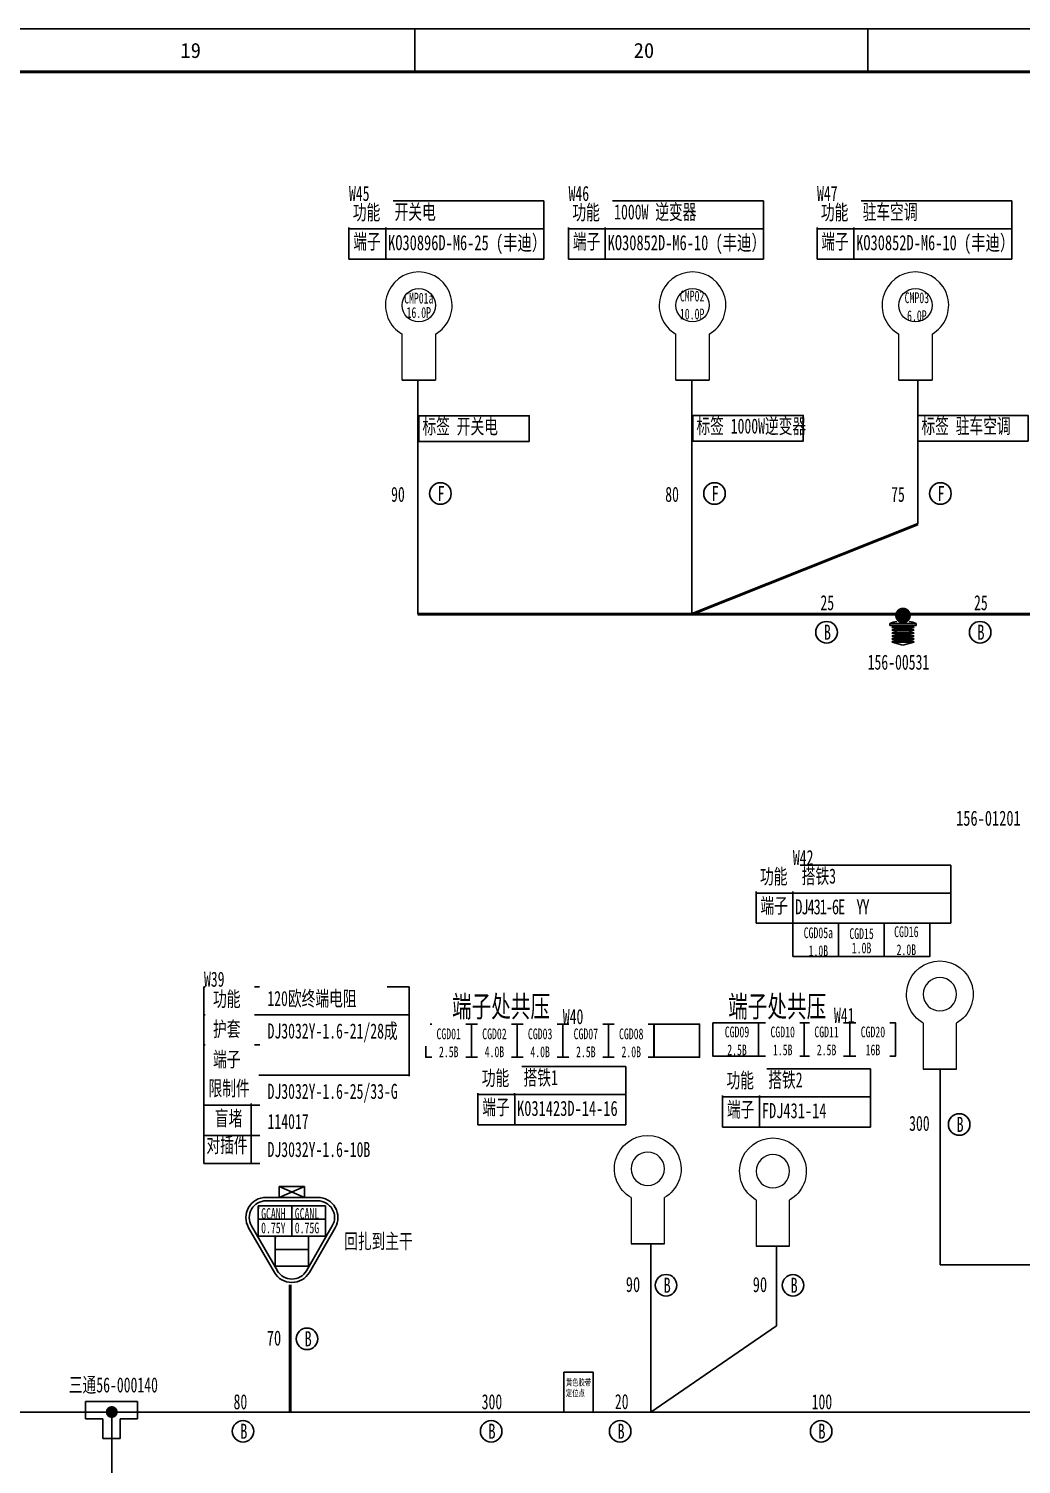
# Model space of a CAD drawing. Header units: millimetres. Extents: x 3853 to 7217, y 3585 to 4426.
# Drawn here: x 5760.7 to 5991, y 4092.9 to 4425.9 of the extents above; entities that cross this region are included whole.
import ezdxf

# ---------------------------------------------------------------- set-up
doc = ezdxf.new("R2010")
doc.units = ezdxf.units.MM
doc.linetypes.add('CENTER2', pattern=[28.575, 19.05, -3.175, 3.175, -3.175])
doc.layers.get('0').update_dxf_attribs({"lineweight": 25})
for name, color, linetype, lineweight in [('1轮廓实线层', 7, 'Continuous', 50), ('3中心线层', 4, 'CENTER2', 25), ('_0', 7, 'Continuous', 25), ('图框层', 7, 'Continuous', 25)]:
    doc.layers.add(name, color=color, linetype=linetype, lineweight=lineweight)
doc.layers.add('底盘线束', color=7, linetype='Continuous')
doc.styles.get("Standard").update_dxf_attribs({"font": ''})
doc.styles.add('仿宋体', font='', dxfattribs={"width": 0.7, "height": 3.5})
doc.styles.add('标准', font='', dxfattribs={"width": 0.667})
doc.styles.get('Standard').set_extended_font_data('SimSun')
doc.styles.get('仿宋体').set_extended_font_data('SimSun')
doc.styles.get('标准').set_extended_font_data('SimSun')

# ---------------------------------------------------------------- blocks, each defined once
blk = doc.blocks.new('接线片')
at = {"color": 0, "lineweight": 9}
for p, q in [((804.887, -1460.058), (806.433, -1460.058)), ((804.887, -1462.197), (804.887, -1460.058)), ((806.433, -1460.058), (806.433, -1462.197))]:
    blk.add_line(p, q, dxfattribs=at)
at = {"color": 0}
blk.add_line((804.887, -1460.058), (806.433, -1460.058), dxfattribs=at)
at = {"color": 0, "lineweight": 9}
blk.add_circle((805.66, -1463.536), 0.773, dxfattribs=at)
blk.add_arc((805.66, -1463.536), 1.546, 120, 60, dxfattribs=at)
blk = doc.blocks.new('ZwmFrameMain_A0X4^_^分区图框^_^landscape')
at = {"color": 3}
for p, q in [((1972.38, 831), (1972.38, 821)), ((2077.5, 831), (2077.5, 821))]:
    blk.add_line(p, q, dxfattribs=at)
at = {"lineweight": 50}
blk.add_line((0, 821), (3329, 821), dxfattribs=at)
at = {"layer": '图框层', "color": 1}
blk.add_line((-25, 831), (3339, 831), dxfattribs=at)
at = {"color": 3, "char_height": 3.5, "attachment_point": 1}
for s, insert in [('19', (1918.03, 827.71)), ('20', (2023.15, 827.71))]:
    blk.add_mtext_dynamic_manual_height_columns(s, width=5.7094, gutter_width=1, heights=[0], dxfattribs=dict(at, insert=insert))

msp = doc.modelspace()

# ---------------------------------------------------------------- hatches: boundary and pattern name
at = {"layer": '_0', "linetype": 'ByBlock', "lineweight": -3}
h = msp.add_hatch(color=0, dxfattribs=at)
h.dxf.hatch_style = 1
edge = h.paths.add_edge_path()
edge.add_arc((5963.53, 4289.8), 1.84, 180, 540)

# ---------------------------------------------------------------- linework, layer by layer
for p, q in [((5824.75, 4157.32), (5818.84, 4154.8)), ((5818.84, 4157.32), (5824.75, 4154.8)), ((5818.84, 4157.32), (5821.79, 4157.32)), ((5818.84, 4154.8), (5818.84, 4157.32)), ((5824.75, 4157.32), (5821.79, 4157.32)), ((5824.75, 4154.8), (5824.75, 4157.32)), ((5815.8, 4154.8), (5827.79, 4154.8)), ((5815.8, 4154.02), (5827.79, 4154.02)), ((5818.84, 4154.8), (5824.75, 4154.8)), ((5821.78, 4152.86), (5813.98, 4152.86)), ((5813.98, 4152.86), (5813.98, 4145.84)), ((5813.98, 4152.86), (5821.78, 4152.86)), ((5813.98, 4149.74), (5821.78, 4149.74)), ((5829.58, 4152.86), (5821.78, 4152.86)), ((5821.78, 4152.86), (5821.78, 4145.84)), ((5821.78, 4152.86), (5829.58, 4152.86)), ((5821.78, 4152.86), (5821.78, 4145.84)), ((5821.78, 4149.74), (5829.58, 4149.74)), ((5829.58, 4152.86), (5829.58, 4145.84)), ((5811.75, 4147.78), (5817.74, 4137.4)), ((5812.42, 4148.17), (5818.42, 4137.79)), ((5831.16, 4148.17), (5825.17, 4137.79)), ((5831.84, 4147.78), (5825.85, 4137.4)), ((5821.78, 4145.84), (5813.98, 4145.84)), ((5825.68, 4145.84), (5817.88, 4145.84)), ((5817.88, 4145.84), (5817.88, 4138.82)), ((5817.88, 4145.84), (5825.68, 4145.84)), ((5829.58, 4145.84), (5821.78, 4145.84)), ((5825.68, 4145.84), (5825.68, 4138.82)), ((5817.88, 4142.72), (5825.68, 4142.72)), ((5825.68, 4138.82), (5817.88, 4138.82)), ((5777.96, 4103.45), (5777.96, 4098.87)), ((5781.94, 4103.45), (5781.94, 4098.87))]:
    msp.add_line(p, q)
for centre, radius, start, end in [((5815.8, 4150.12), 4.68, 90, 210), ((5815.8, 4150.12), 3.9, 90, 210), ((5827.79, 4150.12), 4.68, 330, 90), ((5827.79, 4150.12), 3.9, 330, 90), ((5821.79, 4139.74), 4.68, 210, 330), ((5821.79, 4139.74), 3.9, 210, 330)]:
    msp.add_arc(centre, radius, start, end)
at = {"layer": '1轮廓实线层'}
for p, q in [((5914.55, 4290.14), (5966.95, 4311.02)), ((5997.91, 4290.14), (5851, 4290.14)), ((5821.38, 4134.49), (5821.38, 4105.01))]:
    msp.add_line(p, q, dxfattribs=at)
at = {"layer": '3中心线层', "color": 2, "linetype": 'ByBlock', "lineweight": -3}
msp.add_lwpolyline([(5884.85, 4114.23), (5891.65, 4114.23), (5891.65, 4105.01), (5884.85, 4105.01)], close=True, dxfattribs=at)
at = {"layer": '_0', "color": 0, "linetype": 'ByBlock', "lineweight": -3}
for p, q in [((5835.03, 4385.97), (5835.03, 4372.47)), ((5880.22, 4385.97), (5835.03, 4385.97)), ((5843.55, 4385.97), (5843.56, 4372.47)), ((5880.22, 4372.47), (5880.22, 4385.97)), ((5885.96, 4385.97), (5885.96, 4372.47)), ((5931.15, 4385.97), (5885.96, 4385.97)), ((5894.48, 4385.97), (5894.48, 4372.47)), ((5931.15, 4372.47), (5931.15, 4385.97)), ((5943.59, 4385.97), (5943.59, 4372.47)), ((5988.78, 4385.97), (5943.59, 4385.97)), ((5952.11, 4385.97), (5952.12, 4372.47)), ((5988.78, 4372.47), (5988.78, 4385.97)), ((5835.03, 4379.47), (5880.22, 4379.47)), ((5885.96, 4379.47), (5931.15, 4379.47)), ((5943.59, 4379.47), (5988.78, 4379.47)), ((5835.03, 4372.47), (5880.22, 4372.47)), ((5885.96, 4372.47), (5931.15, 4372.47)), ((5943.59, 4372.47), (5988.78, 4372.47)), ((5966.6, 4287.91), (5960.45, 4287.91)), ((5960.45, 4287.91), (5960.45, 4287.5)), ((5966.6, 4287.5), (5960.45, 4287.5)), ((5961, 4287.14), (5966.06, 4287.14)), ((5961, 4287.04), (5961, 4287.14)), ((5961, 4287.04), (5962.31, 4287.04)), ((5962.28, 4286.65), (5961, 4287.04)), ((5961, 4286.48), (5966.06, 4286.48)), ((5961, 4286.36), (5961, 4286.48)), ((5961, 4286.36), (5962.31, 4286.36)), ((5962.28, 4285.97), (5961, 4286.36)), ((5962.28, 4287.25), (5961.44, 4287.5)), ((5962.28, 4287.25), (5964.77, 4287.25)), ((5962.28, 4287.14), (5962.28, 4287.25)), ((5962.28, 4286.65), (5964.77, 4286.65)), ((5962.28, 4286.48), (5962.28, 4286.65)), ((5962.31, 4287.04), (5966.06, 4287.04)), ((5962.31, 4286.36), (5966.06, 4286.36)), ((5964.77, 4287.25), (5965.62, 4287.5)), ((5964.77, 4287.14), (5964.77, 4287.25)), ((5964.77, 4286.65), (5966.06, 4287.04)), ((5964.77, 4286.48), (5964.77, 4286.65)), ((5964.77, 4285.97), (5966.06, 4286.36)), ((5966.06, 4287.04), (5966.06, 4287.14)), ((5966.06, 4286.36), (5966.06, 4286.48)), ((5966.6, 4287.91), (5966.6, 4287.5)), ((5961, 4285.8), (5966.06, 4285.8)), ((5961, 4285.68), (5961, 4285.8)), ((5961, 4285.68), (5962.31, 4285.68)), ((5962.28, 4285.29), (5961, 4285.68)), ((5961, 4285.12), (5966.06, 4285.12)), ((5961, 4285), (5961, 4285.12)), ((5961, 4285), (5962.31, 4285)), ((5962.28, 4284.61), (5961, 4285)), ((5961, 4284.44), (5966.06, 4284.44)), ((5961, 4284.32), (5961, 4284.44)), ((5961, 4284.32), (5962.31, 4284.32)), ((5962.28, 4283.93), (5961, 4284.32)), ((5961, 4283.76), (5966.06, 4283.76)), ((5961, 4283.64), (5961, 4283.76)), ((5963.53, 4282.88), (5961, 4283.64)), ((5961, 4283.64), (5962.31, 4283.64)), ((5962.28, 4285.97), (5964.77, 4285.97)), ((5962.28, 4285.8), (5962.28, 4285.97)), ((5962.28, 4285.29), (5964.77, 4285.29)), ((5962.28, 4285.12), (5962.28, 4285.29)), ((5962.28, 4284.61), (5964.77, 4284.61)), ((5962.28, 4284.44), (5962.28, 4284.61)), ((5962.28, 4283.93), (5964.77, 4283.93)), ((5962.28, 4283.76), (5962.28, 4283.93)), ((5962.31, 4285.68), (5966.06, 4285.68)), ((5962.31, 4285), (5966.06, 4285)), ((5962.31, 4284.32), (5966.06, 4284.32)), ((5962.31, 4283.64), (5966.06, 4283.64)), ((5963.53, 4282.88), (5966.06, 4283.64)), ((5964.77, 4285.8), (5964.77, 4285.97)), ((5964.77, 4285.29), (5966.06, 4285.68)), ((5964.77, 4285.12), (5964.77, 4285.29)), ((5964.77, 4284.61), (5966.06, 4285)), ((5964.77, 4284.44), (5964.77, 4284.61)), ((5964.77, 4283.93), (5966.06, 4284.32)), ((5964.77, 4283.76), (5964.77, 4283.93)), ((5966.06, 4285.68), (5966.06, 4285.8)), ((5966.06, 4285), (5966.06, 4285.12)), ((5966.06, 4284.32), (5966.06, 4284.44)), ((5966.06, 4283.64), (5966.06, 4283.76)), ((5929.46, 4231.9), (5929.46, 4218.4)), ((5974.65, 4231.9), (5929.46, 4231.9)), ((5937.99, 4231.9), (5937.99, 4218.4)), ((5929.46, 4225.4), (5974.65, 4225.4)), ((5929.46, 4218.4), (5974.65, 4218.4)), ((5849, 4203.68), (5801.4, 4203.68)), ((5801.39, 4190.18), (5849, 4190.18)), ((5801.4, 4183.18), (5849, 4183.18)), ((5801.4, 4183.18), (5849, 4183.18)), ((5864.94, 4185.14), (5864.94, 4171.64)), ((5899.21, 4185.14), (5864.94, 4185.14)), ((5873.46, 4185.14), (5873.47, 4171.64)), ((5899.21, 4171.64), (5899.21, 4185.14)), ((5921.7, 4184.61), (5921.7, 4171.11)), ((5955.97, 4184.61), (5921.7, 4184.61)), ((5930.22, 4184.61), (5930.22, 4171.11)), ((5955.97, 4171.11), (5955.97, 4184.61)), ((5864.94, 4178.64), (5899.21, 4178.64)), ((5921.7, 4178.11), (5955.97, 4178.11)), ((5864.94, 4171.64), (5899.21, 4171.64)), ((5921.7, 4171.11), (5955.97, 4171.11)), ((4904.13, 4105.01), (7107.1, 4105.01))]:
    msp.add_line(p, q, dxfattribs=at)
at = {"layer": '_0', "lineweight": -3}
for p, q in [((5974.65, 4231.9), (5974.65, 4218.4)), ((5972.16, 4139.17), (5972.16, 4184.54)), ((5972.16, 4139.17), (5997.91, 4139.17)), ((5972.16, 4139.17), (5972.16, 4139.17)), ((5934.19, 4125.02), (5905.03, 4105.01))]:
    msp.add_line(p, q, dxfattribs=at)
at = {"layer": '_0', "color": 0}
for p, q in [((5801.4, 4197.18), (5849, 4197.17)), ((5905.03, 4105.01), (5905.03, 4144.05)), ((5934.19, 4125.02), (5934.19, 4143.48))]:
    msp.add_line(p, q, dxfattribs=at)
at = {"layer": '_0', "linetype": 'ByBlock', "lineweight": -3}
msp.add_line((5848.99, 4169.19), (5801.39, 4169.19), dxfattribs=at)
at = {"layer": '_0'}
msp.add_line((5801.39, 4162.69), (5848.99, 4162.68), dxfattribs=at)
at = {"layer": '_0', "color": 3, "lineweight": -3}
msp.add_line((5780.01, 4058.04), (5780.01, 4105.01), dxfattribs=at)
at = {"layer": '_0', "color": 0, "linetype": 'ByBlock', "lineweight": -3}
for points in [[(5852.84, 4195), (5863.44, 4195), (5863.44, 4187.31), (5852.84, 4187.31)], [(5863.44, 4195), (5874.04, 4195), (5874.04, 4187.31), (5863.44, 4187.31)], [(5874.04, 4195), (5884.63, 4195), (5884.63, 4187.31), (5874.04, 4187.31)], [(5884.63, 4195), (5895.23, 4195), (5895.23, 4187.31), (5884.63, 4187.31)], [(5895.23, 4195), (5905.83, 4195), (5905.83, 4187.31), (5895.23, 4187.31)], [(5905.76, 4195), (5916.36, 4195), (5916.36, 4187.31), (5905.76, 4187.31)], [(5919.41, 4195.29), (5930.01, 4195.29), (5930.01, 4187.6), (5919.41, 4187.6)], [(5930.01, 4195.29), (5940.61, 4195.29), (5940.61, 4187.6), (5930.01, 4187.6)], [(5940.61, 4195.29), (5951.21, 4195.29), (5951.21, 4187.6), (5940.61, 4187.6)], [(5951.21, 4195.29), (5961.81, 4195.29), (5961.81, 4187.6), (5951.21, 4187.6)]]:
    msp.add_lwpolyline(points, close=True, dxfattribs=at)
for centre in [(5856.24, 4318.1), (5919.81, 4318.1), (5972.21, 4318.1), (5945.8, 4285.91), (5981.42, 4285.91), (5944.54, 4100.54)]:
    msp.add_circle(centre, 2.5, dxfattribs=at)
at = {"layer": '_0', "color": 3, "linetype": 'ByBlock', "lineweight": -3}
for centre in [(5976.57, 4171.72), (5908.57, 4134.42), (5938.01, 4134.41), (5868.01, 4100.54), (5897.93, 4100.54)]:
    msp.add_circle(centre, 2.5, dxfattribs=at)
at = {"layer": '_0', "linetype": 'ByBlock', "lineweight": -3}
for centre in [(5825.29, 4121.99), (5810.46, 4100.54)]:
    msp.add_circle(centre, 2.5, dxfattribs=at)
at = {"layer": '_0', "color": 0, "linetype": 'ByBlock', "lineweight": -3}
for start, end in [(101.537, 115.1507), (64.8493, 78.463)]:
    msp.add_arc((5963.53, 4281.36), 7.23, start, end, dxfattribs=at)
at = {"layer": '底盘线束'}
msp.add_line((5777.96, 4098.87), (5781.94, 4098.87), dxfattribs=at)

# ---------------------------------------------------------------- block references
at = {"layer": '_0', "color": 0, "linetype": 'ByBlock', "lineweight": -3, "xscale": 5, "yscale": 5, "zscale": 5, "rotation": 180}
for p in [(9879.52, -2955.92), (9943.02, -2955.92), (9994.7, -2955.92)]:
    msp.add_blockref('接线片', p, dxfattribs=at)
at = {"layer": '_0', "color": 0, "xscale": -5, "yscale": 5, "zscale": 5, "rotation": 180}
for p in [(1943.78, -3115.75), (1876.03, -3156.24), (1905.07, -3156.81)]:
    msp.add_blockref('接线片', p, dxfattribs=at)

# ---------------------------------------------------------------- texts
at = {"width": 0.6}
for s, p in [('1', (5814.05, 4152.22)), ('2', (5821.85, 4152.22)), ('3', (5817.95, 4145.2))]:
    msp.add_text(s, height=0.585, dxfattribs=at).set_placement(p)
at = {"char_height": 2.5, "width": 2.9838, "attachment_point": 1, "style": '标准'}
for s, insert in [('\\pxqc;CMP02\\P10.0P', (5913.13, 4365.16)), ('\\pxqc;CMP03\\P6.0P', (5965.25, 4364.77))]:
    msp.add_mtext(s, dxfattribs=dict(at, insert=insert))
at = {"layer": '_0', "color": 0, "linetype": 'ByBlock', "lineweight": -3, "char_height": 3.5, "attachment_point": 1, "style": '标准'}
for s, insert, width in [('{\\fFangSong_GB2312|b0|i0|c134|p2;开关电}', (5845.61, 4385.18), 7.105427357601002e-15), ('{\\fFangSong_GB2312|b0|i0|c134|p2;1000W 逆变器}', (5896.54, 4385.18), 7.105427357601002e-15), ('{\\fFangSong_GB2312|b0|i0|c134|p2;驻车空调}', (5954.17, 4385.18), 7.105427357601002e-15), ('90', (5844.8, 4319.66), 15.1586), ('80', (5908.38, 4319.66), 15.1586), ('75', (5960.78, 4319.66), 15.1586), ('{\\W0.7;B}', (5945.15, 4287.67), 2.4249), ('{\\W0.7;B}', (5980.77, 4287.67), 2.4249), ('{\\fFangSong_GB2312|b0|i0|c134|p2;搭铁3}', (5940.04, 4231.11), 7.105427357601002e-15), ('{\\fFangSong_GB2312|b0|i0|c134|p2;\\W0.7;\\T0.85;DJ431-6E  YY}', (5938.54, 4223.97), 34.6769), ('{\\fFangSong_GB2312|b0|i0|c134|p2;搭铁1}', (5875.52, 4184.35), 7.105427357601002e-15), ('{\\fFangSong_GB2312|b0|i0|c134|p2;搭铁2}', (5932.28, 4183.82), 7.105427357601002e-15), ('{\\fFangSong_GB2312|b0|i0|c134|p2;\\W0.7;K031423D-14-16}', (5874.02, 4177.21), 25.1891), ('{\\fFangSong_GB2312|b0|i0|c134|p2;\\W0.7;FDJ431-14}', (5930.78, 4176.68), 25.1891), ('{\\W0.7;B}', (5943.89, 4102.3), 2.4249)]:
    msp.add_mtext(s, dxfattribs=dict(at, insert=insert, width=width))
at = {"layer": '_0', "color": 0, "char_height": 2.5, "width": 6.0174, "attachment_point": 1, "style": '标准'}
for s, insert in [('\\pxsm0.8,qc,t0.3872;{\\fFangSong_GB2312|b0|i0|c134|p2;CMP01a\\P16.0P}', (5848.21, 4364.68)), ('\\pxsm0.8,qc,t0.3872;{\\fFangSong_GB2312|b0|i0|c134|p2;CGD15\\P1.0B}', (5950.91, 4217.25))]:
    msp.add_mtext(s, dxfattribs=dict(at, insert=insert))
at = {"layer": '_0', "color": 1, "insert": (5852.07, 4335.43), "char_height": 3.5, "width": 24.7602, "attachment_point": 1, "style": '标准', "bg_fill": 2}
msp.add_mtext('{\\fFangSong_GB2312|b0|i0|c134|p2;\\C256;标签 开关电}', dxfattribs=at)
at = {"layer": '_0', "color": 0, "char_height": 3.5, "attachment_point": 1, "style": '标准', "bg_fill": 2}
for s, insert, width in [('{\\fFangSong_GB2312|b0|i0|c134|p2;标签 1000W逆变器}', (5915.62, 4335.51), 32.7873), ('{\\fFangSong_GB2312|b0|i0|c134|p2;标签 驻车空调}', (5967.8, 4335.51), 24.7602)]:
    msp.add_mtext(s, dxfattribs=dict(at, insert=insert, width=width))
at = {"layer": '_0', "color": 0, "linetype": 'ByBlock', "lineweight": -3, "char_height": 3.5, "attachment_point": 1, "style": '标准'}
for s, insert in [('{\\W0.7;F}', (5855.59, 4319.86)), ('{\\W0.7;F}', (5919.16, 4319.86)), ('{\\W0.7;F}', (5971.56, 4319.86)), ('25', (5944.38, 4294.52)), ('25', (5980, 4294.52)), ('100', (5942.34, 4109.15))]:
    msp.add_mtext(s, dxfattribs=dict(at, insert=insert))
at = {"layer": '_0', "color": 1, "linetype": 'ByBlock', "lineweight": -3, "insert": (5955.33, 4280.73), "char_height": 3.5, "width": 10.611, "attachment_point": 1, "style": '标准'}
msp.add_mtext('156-00531', dxfattribs=at)
at = {"layer": '_0', "color": 0, "linetype": 'ByBlock', "lineweight": -3, "style": '标准'}
for s, width, gutter_width, insert, char_height, attachment_point in [('{\\fFangSong_GB2312|b0|i0|c134|p2;端子处共压}', 38.5021, 25, (5858.92, 4201.62), 5, 1), ('\\pxqc;{\\fFangSong_GB2312|b0|i0|c134|p2;CGD09\\P2.5B}', 5.3281, 0, (5927.69, 4194.44), 2.5, 3)]:
    msp.add_mtext_dynamic_manual_height_columns(s, width=width, gutter_width=gutter_width, heights=[0], dxfattribs=dict(at, insert=insert, char_height=char_height, attachment_point=attachment_point))
at = {"layer": '_0', "color": 3, "linetype": 'ByBlock', "lineweight": -3, "char_height": 3.5, "attachment_point": 1, "style": '标准'}
for s, insert, width in [('300', (5964.95, 4173.73), 6.7054), ('{\\W0.7;90}', (5899.24, 4136.35), 6.325), ('{\\W0.7;B}', (5908, 4136.18), 8.0553), ('{\\W0.7;90}', (5928.68, 4136.34), 6.325), ('{\\W0.7;B}', (5937.44, 4136.17), 8.0553), ('{\\W0.7;B}', (5867.36, 4102.3), 2.4249), ('{\\W0.7;B}', (5897.29, 4102.3), 2.4249)]:
    msp.add_mtext(s, dxfattribs=dict(at, insert=insert, width=width))
for s, insert in [('{\\W0.7;B}', (5975.92, 4173.48)), ('300', (5865.81, 4109.15)), ('20', (5896.7, 4109.19))]:
    msp.add_mtext(s, dxfattribs=dict(at, insert=insert))
at = {"layer": '_0', "char_height": 2.5, "width": 4.9731, "attachment_point": 1, "style": '标准'}
for s, insert in [('\\pxsm0.8,qc,t0.32;{\\fFangSong_GB2312|b0|i0|c134|p2;GCANH\\P0.75Y}', (5815, 4152.31)), ('\\pxsm0.8,qc,t0.32;{\\fFangSong_GB2312|b0|i0|c134|p2;GCANL\\P0.75G}', (5822.8, 4152.31))]:
    msp.add_mtext(s, dxfattribs=dict(at, insert=insert))
at = {"layer": '_0', "linetype": 'ByBlock', "lineweight": -3, "char_height": 3.5, "attachment_point": 1, "style": '标准'}
for s, insert, width in [('{\\W0.7;70}', (5815.97, 4123.92), 6.325), ('{\\W0.7;B}', (5824.73, 4123.75), 8.0553), ('{\\W0.7;B}', (5809.81, 4102.3), 2.4249)]:
    msp.add_mtext(s, dxfattribs=dict(at, insert=insert, width=width))
at = {"layer": '_0', "color": 2, "linetype": 'ByBlock', "lineweight": -3, "insert": (5885.34, 4112.64), "char_height": 1.5, "width": 7.2027, "attachment_point": 1, "style": '仿宋体'}
msp.add_mtext('黄色胶带定位点', dxfattribs=at)
at = {"layer": '_0', "linetype": 'ByBlock', "lineweight": -3, "insert": (5808.26, 4109.15), "char_height": 3.5, "attachment_point": 1, "style": '标准'}
msp.add_mtext('80', dxfattribs=at)
at = {"layer": '图框层', "insert": (5975.84, 4244.53), "char_height": 3.5, "width": 10.611, "attachment_point": 1, "style": '仿宋体'}
msp.add_mtext('{\\fFangSong_GB2312|b0|i0|c0|p2;156-01201}', dxfattribs=at)

# ---------------------------------------------------------------- next in the draw order: linework, layer by layer
at = {"layer": '_0', "lineweight": -3}
for p, q in [((5851, 4344.38), (5851, 4290.14)), ((5914.55, 4344.38), (5914.55, 4290.14)), ((5966.95, 4344.38), (5966.95, 4311.02))]:
    msp.add_line(p, q, dxfattribs=at)
at = {"layer": '_0', "color": 0, "lineweight": -3}
for points in [[(5851.22, 4336.13), (5876.83, 4336.13), (5876.83, 4330.2), (5851.22, 4330.2)], [(5914.77, 4336.21), (5940.38, 4336.21), (5940.38, 4330.28), (5914.77, 4330.28)], [(5966.95, 4336.21), (5992.56, 4336.21), (5992.56, 4330.28), (5966.95, 4330.28)]]:
    msp.add_lwpolyline(points, close=True, dxfattribs=at)

# ---------------------------------------------------------------- next in the draw order: texts
at = {"layer": '_0', "color": 0, "linetype": 'ByBlock', "lineweight": -3, "char_height": 3.5, "width": 7.5365, "attachment_point": 1, "style": '标准', "bg_fill": 2}
for insert in [(5835.92, 4385.09), (5886.85, 4385.09), (5944.48, 4385.09), (5930.36, 4231.02), (5865.83, 4184.26)]:
    msp.add_mtext('{\\fFangSong_GB2312|b0|i0|c134|p2;功能}', dxfattribs=dict(at, insert=insert))
at = {"layer": '_0', "color": 0, "linetype": 'ByBlock', "lineweight": -3, "char_height": 2.5, "attachment_point": 3, "style": '标准', "bg_fill": 2}
for s, insert in [('\\pxqc;{\\fFangSong_GB2312|b0|i0|c134|p2;CGD05a\\P1.0B}', (5946.56, 4217.44)), ('\\pxqc;{\\fFangSong_GB2312|b0|i0|c134|p2;CGD16\\P2.0B}', (5966.97, 4217.68)), ('\\pxqc;{\\fFangSong_GB2312|b0|i0|c134|p2;CGD01\\P2.5B}', (5860.83, 4193.99)), ('\\pxqc;{\\fFangSong_GB2312|b0|i0|c134|p2;CGD07\\P2.5B}', (5892.63, 4193.99)), ('\\pxqc;{\\fFangSong_GB2312|b0|i0|c134|p2;CGD08\\P2.0B}', (5903.16, 4193.99)), ('\\pxqc;{\\fFangSong_GB2312|b0|i0|c134|p2;CGD10\\P1.5B}', (5938.29, 4194.44)), ('\\pxqc;{\\fFangSong_GB2312|b0|i0|c134|p2;CGD11\\P2.5B}', (5948.46, 4194.44)), ('\\pxqc;{\\fFangSong_GB2312|b0|i0|c134|p2;CGD20\\P16B}', (5959.22, 4194.44))]:
    msp.add_mtext_dynamic_manual_height_columns(s, width=5.3281, gutter_width=0, heights=[0], dxfattribs=dict(at, insert=insert))
at = {"layer": '_0', "color": 0, "char_height": 3.5, "attachment_point": 1, "style": '标准', "bg_fill": 2}
for s, insert, width in [('{\\fFangSong_GB2312|b0|i0|c134|p2;120欧终端电阻}', (5816.1, 4202.7), 25.971), ('{\\fFangSong_GB2312|b0|i0|c134|p2;盲堵}', (5803.92, 4174.9), 7.8037)]:
    msp.add_mtext(s, dxfattribs=dict(at, insert=insert, width=width))
at = {"layer": '_0', "insert": (5833.91, 4146.38), "char_height": 3.5, "width": 25.971, "attachment_point": 1, "style": '标准', "bg_fill": 2}
msp.add_mtext('{\\fFangSong_GB2312|b0|i0|c134|p2;回扎到主干}', dxfattribs=at)

# ---------------------------------------------------------------- next in the draw order: linework, layer by layer
at = {"layer": '_0', "color": 0, "linetype": 'ByBlock', "lineweight": -3}
msp.add_line((5801.4, 4176.18), (5849, 4176.19), dxfattribs=at)
for points in [[(5937.99, 4218.4), (5948.59, 4218.4), (5948.59, 4210.71), (5937.99, 4210.71)], [(5948.59, 4218.4), (5959.19, 4218.4), (5959.19, 4210.71), (5948.59, 4210.71)], [(5959.19, 4218.4), (5969.79, 4218.4), (5969.79, 4210.71), (5959.19, 4210.71)]]:
    msp.add_lwpolyline(points, close=True, dxfattribs=at)

# ---------------------------------------------------------------- next in the draw order: texts
at = {"layer": '_0', "color": 0, "linetype": 'ByBlock', "lineweight": -3, "char_height": 3.5, "attachment_point": 1, "style": '标准'}
for s, insert, width in [('W45', (5835.03, 4389.47), 15.1586), ('W46', (5885.96, 4389.47), 15.1586), ('W47', (5943.59, 4389.47), 15.1586), ('{\\fFangSong_GB2312|b0|i0|c134|p2;端子}', (5836.02, 4378.32), 7.5365), ('{\\fFangSong_GB2312|b0|i0|c134|p2;\\W0.7;KO30896D-M6-25 (丰迪）}', (5844.11, 4378.04), 38.5753), ('{\\fFangSong_GB2312|b0|i0|c134|p2;端子}', (5886.95, 4378.32), 7.5365), ('{\\fFangSong_GB2312|b0|i0|c134|p2;\\W0.7;KO30852D-M6-10 (丰迪）}', (5895.04, 4378.04), 38.5753), ('{\\fFangSong_GB2312|b0|i0|c134|p2;端子}', (5944.58, 4378.32), 7.5365), ('{\\fFangSong_GB2312|b0|i0|c134|p2;\\W0.7;KO30852D-M6-10 (丰迪）}', (5952.67, 4378.04), 38.5753), ('W42', (5937.99, 4235.4), 15.1586), ('{\\fFangSong_GB2312|b0|i0|c134|p2;端子}', (5930.45, 4224.25), 7.5365), ('W41', (5947.52, 4198.79), 15.1586), ('{\\fFangSong_GB2312|b0|i0|c134|p2;端子}', (5865.93, 4177.49), 7.5365)]:
    msp.add_mtext(s, dxfattribs=dict(at, insert=insert, width=width))
at = {"layer": '_0', "color": 0, "linetype": 'ByBlock', "lineweight": -3, "insert": (5922.98, 4201.62), "char_height": 5, "attachment_point": 1, "style": '标准'}
msp.add_mtext_dynamic_manual_height_columns('{\\fFangSong_GB2312|b0|i0|c134|p2;端子处共压}', width=38.5021, gutter_width=25, heights=[0], dxfattribs=at)
at = {"layer": '_0', "color": 0, "insert": (5816.15, 4195.16), "char_height": 3.5, "width": 35.8921, "attachment_point": 1, "style": '标准', "bg_fill": 2}
msp.add_mtext('{\\fFangSong_GB2312|b0|i0|c134|p2;DJ3032Y-1.6-21/28成}', dxfattribs=at)
at = {"layer": '_0', "color": 0, "linetype": 'ByBlock', "lineweight": -3, "char_height": 2.5, "attachment_point": 3, "style": '标准', "bg_fill": 2}
for s, insert in [('\\pxqc;{\\fFangSong_GB2312|b0|i0|c134|p2;CGD02\\P4.0B}', (5871.43, 4193.99)), ('\\pxqc;{\\fFangSong_GB2312|b0|i0|c134|p2;CGD03\\P4.0B}', (5882.03, 4193.99))]:
    msp.add_mtext_dynamic_manual_height_columns(s, width=5.3281, gutter_width=0, heights=[0], dxfattribs=dict(at, insert=insert))
at = {"layer": '_0', "color": 0, "linetype": 'ByBlock', "lineweight": -3, "insert": (5922.59, 4183.73), "char_height": 3.5, "width": 7.5365, "attachment_point": 1, "style": '标准', "bg_fill": 2}
msp.add_mtext('{\\fFangSong_GB2312|b0|i0|c134|p2;功能}', dxfattribs=at)
at = {"layer": '_0', "insert": (5801.96, 4168.7), "char_height": 3.5, "width": 10.412, "attachment_point": 1, "style": '标准', "bg_fill": 2}
msp.add_mtext('{\\fFangSong_GB2312|b0|i0|c134|p2;对插件}', dxfattribs=at)

# ---------------------------------------------------------------- next in the draw order: linework, layer by layer
at = {"layer": '_0', "color": 0, "linetype": 'ByBlock', "lineweight": -3}
msp.add_line((5812.3, 4203.68), (5812.32, 4162.69), dxfattribs=at)
at = {"layer": '_0', "lineweight": -3}
for p, q in [((5849, 4203.68), (5848.99, 4162.68)), ((5801.39, 4169.19), (5801.39, 4162.69))]:
    msp.add_line(p, q, dxfattribs=at)
at = {"layer": '_0', "linetype": 'ByBlock', "lineweight": -3}
msp.add_line((5801.4, 4169.19), (5849, 4169.21), dxfattribs=at)

# ---------------------------------------------------------------- next in the draw order: texts
at = {"layer": '_0', "color": 0, "linetype": 'ByBlock', "lineweight": -3, "char_height": 3.5, "attachment_point": 1, "style": '标准'}
for s, insert, width in [('W40', (5884.63, 4198.5), 15.1586), ('{\\fFangSong_GB2312|b0|i0|c134|p2;端子}', (5922.69, 4176.96), 7.5365)]:
    msp.add_mtext(s, dxfattribs=dict(at, insert=insert, width=width))

# ---------------------------------------------------------------- next in the draw order: texts
at = {"layer": '_0', "color": 0, "insert": (5803.5, 4202.6), "char_height": 3.5, "width": 7.8037, "attachment_point": 1, "style": '标准', "bg_fill": 2}
msp.add_mtext('{\\fFangSong_GB2312|b0|i0|c134|p2;功能}', dxfattribs=at)
at = {"layer": '_0', "insert": (5816.15, 4167.67), "char_height": 3.5, "width": 35.8921, "attachment_point": 1, "style": '标准', "bg_fill": 2}
msp.add_mtext('{\\fFangSong_GB2312|b0|i0|c134|p2;DJ3032Y-1.6-10B}', dxfattribs=at)

# ---------------------------------------------------------------- next in the draw order: texts
at = {"layer": '_0', "color": 0, "linetype": 'ByBlock', "lineweight": -3, "insert": (5801.4, 4207.18), "char_height": 3.5, "width": 15.1586, "attachment_point": 1, "style": '标准'}
msp.add_mtext('W39', dxfattribs=at)
at = {"layer": '_0', "color": 0, "insert": (5803.5, 4195.6), "char_height": 3.5, "width": 7.8037, "attachment_point": 1, "style": '标准', "bg_fill": 2}
msp.add_mtext('{\\fFangSong_GB2312|b0|i0|c134|p2;护套}', dxfattribs=at)

# ---------------------------------------------------------------- next in the draw order: linework, layer by layer
at = {"layer": '_0', "color": 0, "lineweight": -3}
msp.add_line((5801.4, 4203.68), (5801.4, 4197.18), dxfattribs=at)

# ---------------------------------------------------------------- next in the draw order: texts
at = {"layer": '_0', "color": 0, "insert": (5803.5, 4188.6), "char_height": 3.5, "width": 7.8037, "attachment_point": 1, "style": '标准', "bg_fill": 2}
msp.add_mtext('{\\fFangSong_GB2312|b0|i0|c134|p2;端子}', dxfattribs=at)

# ---------------------------------------------------------------- next in the draw order: linework, layer by layer
at = {"layer": '_0', "color": 0, "lineweight": -3}
msp.add_line((5801.4, 4197.18), (5801.4, 4190.18), dxfattribs=at)

# ---------------------------------------------------------------- next in the draw order: texts
at = {"layer": '_0', "color": 0, "insert": (5802.45, 4181.86), "char_height": 3.5, "width": 9.8578, "attachment_point": 1, "style": '标准', "bg_fill": 2}
msp.add_mtext('{\\fFangSong_GB2312|b0|i0|c134|p2;限制件}', dxfattribs=at)

# ---------------------------------------------------------------- next in the draw order: linework, layer by layer
at = {"layer": '_0', "color": 0, "lineweight": -3}
for p, q in [((5801.4, 4190.18), (5801.4, 4183.18)), ((5801.4, 4183.18), (5801.4, 4176.18)), ((5801.4, 4176.18), (5801.4, 4169.19))]:
    msp.add_line(p, q, dxfattribs=at)

# ---------------------------------------------------------------- next in the draw order: texts
at = {"layer": '_0', "color": 0, "insert": (5816.15, 4181.16), "char_height": 3.5, "width": 35.8921, "attachment_point": 1, "style": '标准', "bg_fill": 2}
msp.add_mtext('{\\fFangSong_GB2312|b0|i0|c134|p2;DJ3032Y-1.6-25/33-G}', dxfattribs=at)

# ---------------------------------------------------------------- next in the draw order: texts
at = {"layer": '_0', "color": 0, "insert": (5816.15, 4174.17), "char_height": 3.5, "width": 35.8921, "attachment_point": 1, "style": '标准', "bg_fill": 2}
msp.add_mtext('{\\fFangSong_GB2312|b0|i0|c134|p2;114017}', dxfattribs=at)

# ---------------------------------------------------------------- next in the draw order: block references
at = {"layer": '图框层'}
msp.add_blockref('ZwmFrameMain_A0X4^_^分区图框^_^landscape', (3877.91, 3594.93), dxfattribs=at)

# ---------------------------------------------------------------- next in the draw order: texts
at = {"layer": '_0', "insert": (5770.12, 4113.06), "char_height": 3.5, "width": 20.5328, "attachment_point": 1, "style": '标准', "bg_fill": 2}
msp.add_mtext('\\pxqc;{\\fFangSong_GB2312|b0|i0|c134|p2;三通56-000140}', dxfattribs=at)

# ---------------------------------------------------------------- next in the draw order: hatches: boundary and pattern name
at = {"layer": '图框层'}
h = msp.add_hatch(color=256, dxfattribs=at)
edge = h.paths.add_edge_path()
edge.add_arc((5780.01, 4105.01), 1.4, -225, 135, ccw=False)

# ---------------------------------------------------------------- next in the draw order: linework, layer by layer
at = {"layer": '底盘线束'}
msp.add_lwpolyline([(5781.94, 4103.45), (5785.95, 4103.45), (5785.95, 4107.45), (5773.94, 4107.45), (5773.94, 4103.45), (5777.96, 4103.45)], dxfattribs=at)

doc.saveas('drawing.dxf')
